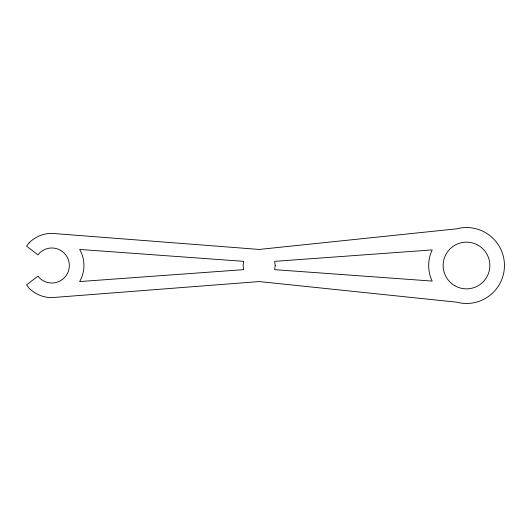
<?xml version="1.0" encoding="UTF-8"?>
<svg xmlns="http://www.w3.org/2000/svg" width="531" height="531" viewBox="0 0 531 531"><rect width="100%" height="100%" fill="white"/><g stroke="black" fill="none" stroke-linecap="round" stroke-linejoin="round"><path stroke-width="0.8" d="M243.636 261.345L243.092 265.5L243.636 269.655L79.637 281.563A32.125 32.125 0 0 0 79.637 249.437L243.636 261.345M275.211 265.5L274.666 269.655L432.207 281.091C427.475 271.454 427.475 259.546 432.207 249.909L274.666 261.345L275.211 265.5M29.105 242.786L26.55 246.112L38.033 254.926L39.427 253.108A17.523 17.523 0 0 1 64.205 253.108A17.523 17.523 0 0 1 64.205 277.892A17.523 17.523 0 0 1 39.427 277.892L38.033 276.074L26.55 284.888L29.105 288.214A32.125 32.125 0 0 0 51.819 297.625L259.155 281.563L456.66 302.172A37.96 37.96 0 0 0 504.45 265.5A37.96 37.96 0 0 0 456.66 228.828L259.155 249.437L51.819 233.375A32.125 32.125 0 0 0 29.105 242.786M454.808 285.731A23.364 23.364 0 0 0 489.847 265.5A23.364 23.364 0 0 0 454.808 245.269A23.364 23.364 0 0 0 454.808 285.731"/></g></svg>
